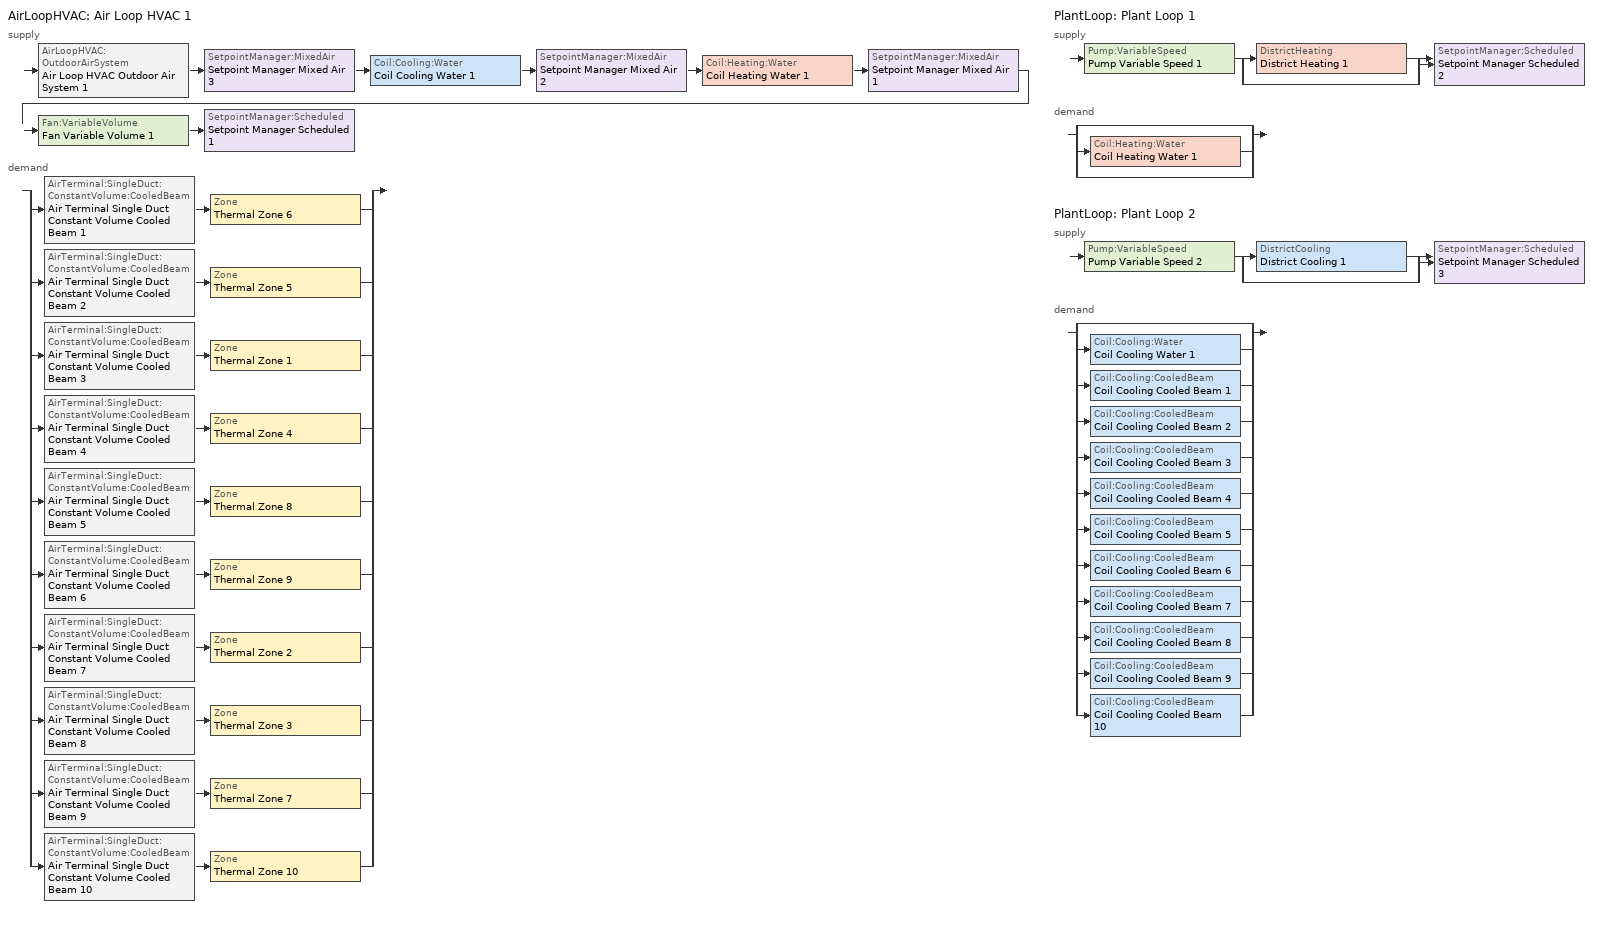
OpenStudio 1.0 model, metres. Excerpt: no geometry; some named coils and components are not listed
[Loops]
AirLoopHVAC 'Air Loop HVAC 1'
 supply: AirLoopHVAC:OutdoorAirSystem 'Air Loop HVAC Outdoor Air System 1' > SetpointManager:MixedAir 'Setpoint Manager Mixed Air 3' > Coil:Cooling:Water 'Coil Cooling Water 1' > SetpointManager:MixedAir 'Setpoint Manager Mixed Air 2' > Coil:Heating:Water 'Coil Heating Water 1' > SetpointManager:MixedAir 'Setpoint Manager Mixed Air 1' > Fan:VariableVolume 'Fan Variable Volume 1' > SetpointManager:Scheduled 'Setpoint Manager Scheduled 1'
 demand: split
  | AirTerminal:SingleDuct:ConstantVolume:CooledBeam 'Air Terminal Single Duct Constant Volume Cooled Beam 1' > Zone 'Thermal Zone 6'
  | AirTerminal:SingleDuct:ConstantVolume:CooledBeam 'Air Terminal Single Duct Constant Volume Cooled Beam 2' > Zone 'Thermal Zone 5'
  | AirTerminal:SingleDuct:ConstantVolume:CooledBeam 'Air Terminal Single Duct Constant Volume Cooled Beam 3' > Zone 'Thermal Zone 1'
  | AirTerminal:SingleDuct:ConstantVolume:CooledBeam 'Air Terminal Single Duct Constant Volume Cooled Beam 4' > Zone 'Thermal Zone 4'
  | AirTerminal:SingleDuct:ConstantVolume:CooledBeam 'Air Terminal Single Duct Constant Volume Cooled Beam 5' > Zone 'Thermal Zone 8'
  | AirTerminal:SingleDuct:ConstantVolume:CooledBeam 'Air Terminal Single Duct Constant Volume Cooled Beam 6' > Zone 'Thermal Zone 9'
  | AirTerminal:SingleDuct:ConstantVolume:CooledBeam 'Air Terminal Single Duct Constant Volume Cooled Beam 7' > Zone 'Thermal Zone 2'
  | AirTerminal:SingleDuct:ConstantVolume:CooledBeam 'Air Terminal Single Duct Constant Volume Cooled Beam 8' > Zone 'Thermal Zone 3'
  | AirTerminal:SingleDuct:ConstantVolume:CooledBeam 'Air Terminal Single Duct Constant Volume Cooled Beam 9' > Zone 'Thermal Zone 7'
  | AirTerminal:SingleDuct:ConstantVolume:CooledBeam 'Air Terminal Single Duct Constant Volume Cooled Beam 10' > Zone 'Thermal Zone 10'
PlantLoop 'Plant Loop 1'
 supply: Pump:VariableSpeed 'Pump Variable Speed 1' > split
  | DistrictHeating 'District Heating 1'
  | bypass
  join > SetpointManager:Scheduled 'Setpoint Manager Scheduled 2'
 demand: split
  | bypass
  | Coil:Heating:Water 'Coil Heating Water 1'
  | bypass
PlantLoop 'Plant Loop 2'
 supply: Pump:VariableSpeed 'Pump Variable Speed 2' > split
  | DistrictCooling 'District Cooling 1'
  | bypass
  join > SetpointManager:Scheduled 'Setpoint Manager Scheduled 3'
 demand: split
  | bypass
  | Coil:Cooling:Water 'Coil Cooling Water 1'
  | Coil:Cooling:CooledBeam 'Coil Cooling Cooled Beam 1'
  | Coil:Cooling:CooledBeam 'Coil Cooling Cooled Beam 2'
  | Coil:Cooling:CooledBeam 'Coil Cooling Cooled Beam 3'
  | Coil:Cooling:CooledBeam 'Coil Cooling Cooled Beam 4'
  | Coil:Cooling:CooledBeam 'Coil Cooling Cooled Beam 5'
  | Coil:Cooling:CooledBeam 'Coil Cooling Cooled Beam 6'
  | Coil:Cooling:CooledBeam 'Coil Cooling Cooled Beam 7'
  | Coil:Cooling:CooledBeam 'Coil Cooling Cooled Beam 8'
  | Coil:Cooling:CooledBeam 'Coil Cooling Cooled Beam 9'
  | Coil:Cooling:CooledBeam 'Coil Cooling Cooled Beam 10'
[Sizing:Zone] Zone Cooling Design Supply Air Temperature {C}=14; Zone Heating Design Supply Air Temperature {C}=40; Zone Cooling Design Supply Air Humidity Ratio {kg-H2O/kg-air}=0.0085; Zone Heating Design Supply Air Humidity Ratio {kg-H2O/kg-air}=0.008; Cooling Design Air Flow Method=DesignDay; Heating Design Air Flow Method=DesignDay
Thermal Zone 1; Thermal Zone 2; Thermal Zone 3; Thermal Zone 4; Thermal Zone 5; Thermal Zone 6; Thermal Zone 7; Thermal Zone 8; Thermal Zone 9; Thermal Zone 10
[Zone equipment]
Thermal Zone 1: Air Terminal Single Duct Constant Volume Cooled Beam 3
Thermal Zone 2: Air Terminal Single Duct Constant Volume Cooled Beam 7
Thermal Zone 3: Air Terminal Single Duct Constant Volume Cooled Beam 8
Thermal Zone 4: Air Terminal Single Duct Constant Volume Cooled Beam 4
Thermal Zone 5: Air Terminal Single Duct Constant Volume Cooled Beam 2
Thermal Zone 6: Air Terminal Single Duct Constant Volume Cooled Beam 1
Thermal Zone 7: Air Terminal Single Duct Constant Volume Cooled Beam 9
Thermal Zone 8: Air Terminal Single Duct Constant Volume Cooled Beam 5
Thermal Zone 9: Air Terminal Single Duct Constant Volume Cooled Beam 6
Thermal Zone 10: Air Terminal Single Duct Constant Volume Cooled Beam 10
[AirLoopHVAC]
Air Loop HVAC 1: Design Supply Air Flow Rate {m3/s}=AutoSize
[Sizing:System]
Air Loop HVAC 1: Type of Load to Size On=Sensible; Design Outdoor Air Flow Rate {m3/s}=Autosize; Minimum System Air Flow Ratio=0.3; Preheat Design Temperature {C}=7; Preheat Design Humidity Ratio {kg-H2O/kg-Air}=0.008; Precool Design Temperature {C}=12.8; Precool Design Humidity Ratio {kg-H2O/kg-Air}=0.008; Central Cooling Design Supply Air Temperature {C}=12.8; Central Heating Design Supply Air Temperature {C}=12.8; Sizing Option=NonCoincident; 100% Outdoor Air in Cooling=Yes; 100% Outdoor Air in Heating=Yes; Central Cooling Design Supply Air Humidity Ratio {kg-H2O/kg-Air}=0.0085; Central Heating Design Supply Air Humidity Ratio {kg-H2O/kg-Air}=0.008; Cooling Design Air Flow Method=DesignDay; Cooling Design Air Flow Rate {m3/s}=0; Heating Design Air Flow Method=DesignDay; Heating Design Air Flow Rate {m3/s}=0; System Outdoor Air Method=ZoneSum
[Fan:VariableVolume]
Fan Variable Volume 1: Availability Schedule=Always_On; Fan Efficiency=0.6045; Pressure Rise {Pa}=500; Maximum Flow Rate {m3/s}=Autosize; Fan Power Minimum Flow Rate Input Method=FixedFlowRate; Fan Power Minimum Flow Fraction=0; Fan Power Minimum Air Flow Rate {m3/s}=0; Motor Efficiency=0.93; Motor In Airstream Fraction=1; Fan Power Coefficient 1=0.0407599; Fan Power Coefficient 2=0.088045; Fan Power Coefficient 3=-0.0729261; Fan Power Coefficient 4=0.94374; Fan Power Coefficient 5=0
[Coil:Heating:Water]
Coil Heating Water 1: Availability Schedule=Always_On
[Coil:Cooling:Water]
Coil Cooling Water 1: Availability Schedule=Always_On
[SetpointManager:Scheduled] Control Variable=Temperature
Name | Schedule
Setpoint Manager Scheduled 1 | Deck_Temperature
Setpoint Manager Scheduled 2 | Hot_Water_Temperature
Setpoint Manager Scheduled 3 | Chilled_Water_Temperature
[Controller:OutdoorAir]
Controller Outdoor Air 1: Minimum Outdoor Air Flow Rate {m3/s}=Autosize; Maximum Outdoor Air Flow Rate {m3/s}=Autosize; Economizer Control Type=NoEconomizer; Economizer Control Action Type=ModulateFlow; Economizer Maximum Limit Dry-Bulb Temperature {C}=28; Economizer Maximum Limit Enthalpy {J/kg}=64000; Economizer Minimum Limit Dry-Bulb Temperature {C}=-100; Lockout Type=NoLockout; Minimum Limit Type=FixedMinimum; Controller Mechanical Ventilation=Controller Mechanical Ventilation 1; High Humidity Control=No; Heat Recovery Bypass Control Type=BypassWhenOAFlowGreaterThanMinimum
[Controller:MechanicalVentilation]
Controller Mechanical Ventilation 1: Availability Schedule=Always On Discrete; System Outdoor Air Method=ZoneSum
[AirLoopHVAC:OutdoorAirSystem]
Air Loop HVAC Outdoor Air System 1: Controller=Controller Outdoor Air 1
[PlantLoop] Plant Loop Volume {m3}=Autocalculate
Plant Loop 1; Plant Loop 2
[Sizing:Plant]
Name | Loop Type | Design Loop Exit Temperature {C} | Loop Design Temperature Difference {deltaC}
Plant Loop 1 | Heating | 82 | 11
Plant Loop 2 | Cooling | 7.22 | 6.67
[Pump:VariableSpeed] Pump Control Type=Intermittent
Pump Variable Speed 1; Pump Variable Speed 2
[AirTerminal:SingleDuct:ConstantVolume:CooledBeam] Availability Schedule=Always On Discrete; Cooled Beam Type=Passive
Name | Cooling Coil
Air Terminal Single Duct Constant Volume Cooled Beam 1 | Coil Cooling Cooled Beam 1
Air Terminal Single Duct Constant Volume Cooled Beam 2 | Coil Cooling Cooled Beam 2
Air Terminal Single Duct Constant Volume Cooled Beam 3 | Coil Cooling Cooled Beam 3
Air Terminal Single Duct Constant Volume Cooled Beam 4 | Coil Cooling Cooled Beam 4
Air Terminal Single Duct Constant Volume Cooled Beam 5 | Coil Cooling Cooled Beam 5
Air Terminal Single Duct Constant Volume Cooled Beam 6 | Coil Cooling Cooled Beam 6
Air Terminal Single Duct Constant Volume Cooled Beam 7 | Coil Cooling Cooled Beam 7
Air Terminal Single Duct Constant Volume Cooled Beam 8 | Coil Cooling Cooled Beam 8
Air Terminal Single Duct Constant Volume Cooled Beam 9 | Coil Cooling Cooled Beam 9
Air Terminal Single Duct Constant Volume Cooled Beam 10 | Coil Cooling Cooled Beam 10
[Schedule:Ruleset]
Name | Default Day Schedule | Summer Design Day Schedule | Winter Design Day Schedule
Always_On | Always_On_Default | Always_On_Summer_Design_Day | Always_On_Winter_Design_Day
Deck_Temperature | Deck_Temperature_Default | Deck_Temperature_Summer_Design_Day | Deck_Temperature_Winter_Design_Day
Hot_Water_Temperature | Hot_Water_Temperature_Default | Hot_Water_Temperature_Summer_Design_Day | Hot_Water_Temperature_Winter_Design_Day
Chilled_Water_Temperature | Chilled_Water_Temperature_Default | Chilled_Water_Temperature_Summer_Design_Day | Chilled_Water_Temperature_Winter_Design_Day
[Schedule:Day]
Always_On_Default; Always_On_Winter_Design_Day; Always_On_Summer_Design_Day: 24, 0, 1
Deck_Temperature_Default; Deck_Temperature_Winter_Design_Day; Deck_Temperature_Summer_Design_Day: 24, 0, 12.8
Hot_Water_Temperature_Default; Hot_Water_Temperature_Winter_Design_Day; Hot_Water_Temperature_Summer_Design_Day: 24, 0, 67
Chilled_Water_Temperature_Default; Chilled_Water_Temperature_Winter_Design_Day; Chilled_Water_Temperature_Summer_Design_Day: 24, 0, 6.7
[Schedule:Constant]
Always On Discrete: Value=1
